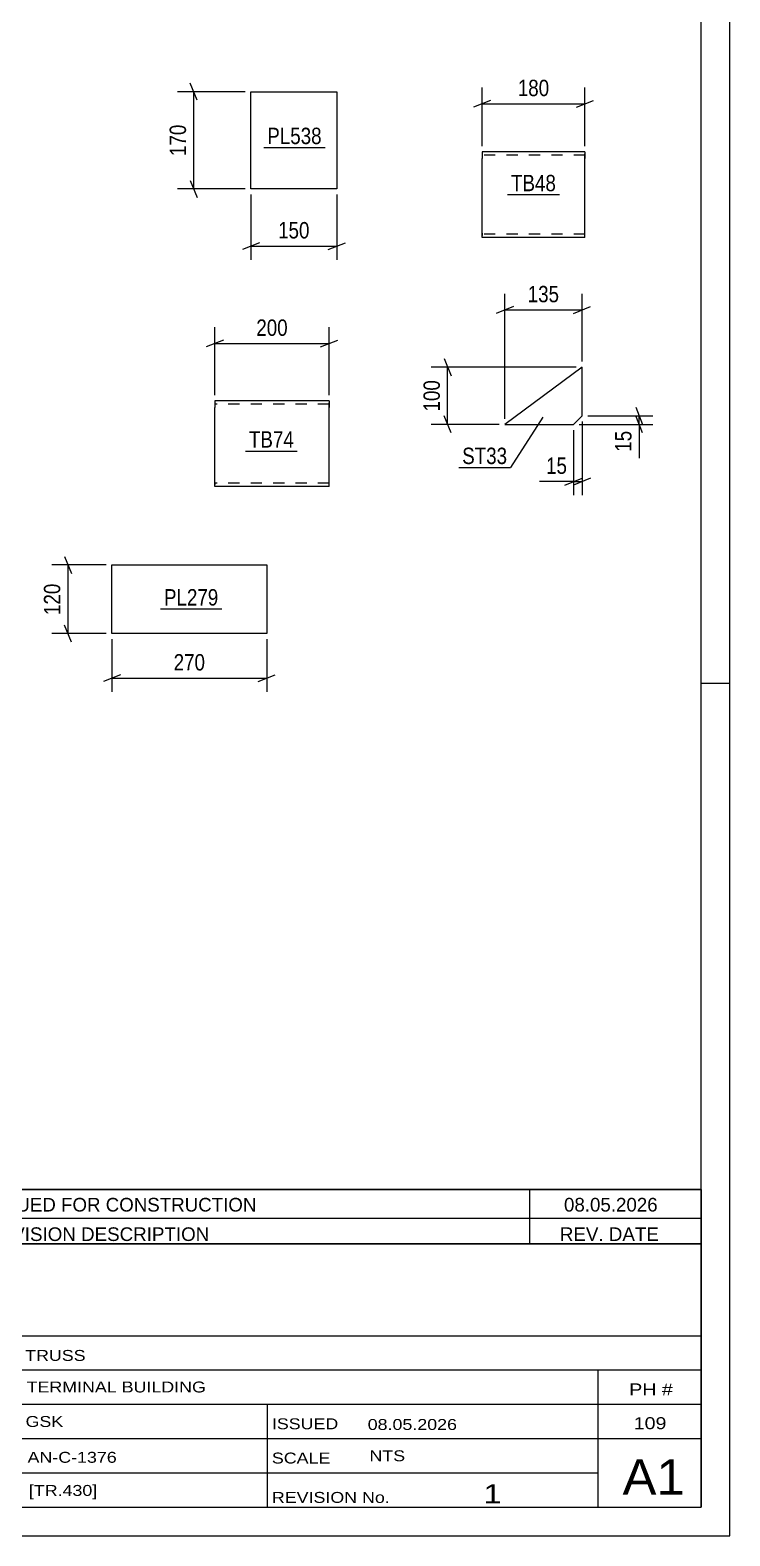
# Model space of a CAD drawing. Header units: millimetres. Extents: x 0 to 841, y 0 to 594.
# Drawn here: x 718.7 to 841, y 0 to 263.2 of the extents above; entities that cross this region are included whole.
import ezdxf

# ---------------------------------------------------------------- set-up
doc = ezdxf.new("R2010")
doc.units = ezdxf.units.MM
doc.linetypes.add('DXK_LINE_DOT2', pattern=[3.9198, 1.9599, -1.9599])
doc.styles.add('Arial Narrow', font='ARIALN.TTF', dxfattribs={"height": 0.2})

# ---------------------------------------------------------------- blocks, each defined once
blk = doc.blocks.new('Unknown-317311729-1113')
at = {"color": 5, "linetype": 'Continuous'}
for p, q in [((841, 0), (841, 594)), ((836, 5), (836, 589)), ((841, 149), (836, 149)), ((5, 5), (836, 5)), ((0, 0), (841, 0))]:
    blk.add_line(p, q, dxfattribs=at)
blk = doc.blocks.new('Part-317311729-6550 - 6546')
at = {"color": 2, "linetype": 'Continuous'}
for p, q in [((757.28, 235.46), (757.28, 252.46)), ((757.28, 252.46), (772.28, 252.46)), ((772.28, 252.46), (772.28, 235.46)), ((772.28, 235.46), (757.28, 235.46))]:
    blk.add_line(p, q, dxfattribs=at)
blk = doc.blocks.new('Part-317311729-6581 - 6577')
at = {"color": 2, "linetype": 'Continuous'}
for p, q in [((797.67, 241.96), (797.67, 240.76)), ((815.67, 241.96), (797.67, 241.96)), ((797.67, 227.7), (797.67, 240.76)), ((815.67, 241.96), (815.67, 241.87)), ((815.67, 241.87), (815.67, 240.76)), ((815.67, 226.96), (815.67, 240.76)), ((797.67, 227.05), (797.67, 227.7)), ((797.67, 226.96), (797.67, 227.05)), ((815.67, 226.96), (797.67, 226.96))]:
    blk.add_line(p, q, dxfattribs=at)
at = {"color": 7, "linetype": 'DXK_LINE_DOT2'}
for p, q in [((815.67, 241.36), (797.67, 241.36)), ((815.67, 241.96), (815.67, 241.96)), ((815.67, 240.76), (815.67, 241.61)), ((797.67, 227.7), (797.67, 227.31)), ((797.67, 227.56), (797.67, 227.61)), ((815.67, 227.56), (797.67, 227.56)), ((797.67, 226.96), (797.67, 226.96)), ((815.67, 227.56), (815.67, 227.61))]:
    blk.add_line(p, q, dxfattribs=at)
blk = doc.blocks.new('Part-317311729-6660 - 6654')
at = {"color": 2, "linetype": 'Continuous'}
for p, q in [((815.15, 204.3), (801.65, 194.3)), ((815.15, 195.8), (815.15, 204.3)), ((815.15, 195.8), (813.65, 194.3)), ((801.65, 194.3), (813.65, 194.3))]:
    blk.add_line(p, q, dxfattribs=at)
blk = doc.blocks.new('Part-317311729-6718 - 6714')
at = {"color": 2, "linetype": 'Continuous'}
for p, q in [((750.96, 198.43), (750.96, 197.23)), ((770.96, 198.43), (750.96, 198.43)), ((770.96, 198.43), (770.96, 198.34)), ((770.96, 198.34), (770.96, 197.23)), ((750.96, 184.17), (750.96, 197.23)), ((770.96, 183.43), (770.96, 197.23)), ((750.96, 183.52), (750.96, 184.17)), ((750.96, 183.43), (750.96, 183.52)), ((770.96, 183.43), (750.96, 183.43))]:
    blk.add_line(p, q, dxfattribs=at)
at = {"color": 7, "linetype": 'DXK_LINE_DOT2'}
for p, q in [((770.96, 197.83), (750.96, 197.83)), ((770.96, 197.23), (770.96, 198.08)), ((750.96, 184.17), (750.96, 183.78)), ((750.96, 184.03), (750.96, 184.07)), ((770.96, 184.03), (750.96, 184.03)), ((750.96, 183.43), (750.96, 183.43)), ((770.96, 184.03), (770.96, 184.07))]:
    blk.add_line(p, q, dxfattribs=at)
blk = doc.blocks.new('Part-317311729-7170 - 7166')
at = {"color": 2, "linetype": 'Continuous'}
for p, q in [((732.99, 157.73), (732.99, 169.73)), ((732.99, 169.73), (760.04, 169.73)), ((760.04, 169.73), (760.04, 157.73)), ((760.04, 157.73), (732.99, 157.73))]:
    blk.add_line(p, q, dxfattribs=at)
blk = doc.blocks.new('StraightDimension-317311729-6552 - 6546')
at = {"color": 7, "linetype": 'Continuous'}
for p, q in [((747.88, 250.96), (746.68, 253.96)), ((756.28, 252.46), (744.43, 252.46)), ((747.28, 235.46), (747.28, 252.46)), ((746.68, 236.96), (747.88, 233.96)), ((756.28, 235.46), (744.43, 235.46))]:
    blk.add_line(p, q, dxfattribs=at)
at = {"color": 0}
blk.add_wipeout([(746.53, 247.3), (742.33, 247.3), (742.33, 240.62), (746.53, 240.62)], dxfattribs=at)
at = {"color": 3, "style": 'Arial Narrow'}
blk.add_text('170', height=2.863, rotation=90.0002, dxfattribs=at).set_placement((745.93, 241.22))
blk = doc.blocks.new('StraightDimension-317311729-6563 - 6546')
at = {"color": 7, "linetype": 'Continuous'}
for p, q in [((757.28, 234.46), (757.28, 223.06)), ((772.28, 234.46), (772.28, 223.06)), ((758.78, 226.06), (755.78, 224.86)), ((757.28, 225.46), (772.28, 225.46)), ((770.78, 224.86), (773.78, 226.06))]:
    blk.add_line(p, q, dxfattribs=at)
at = {"color": 0}
blk.add_wipeout([(768.12, 226.21), (768.12, 230.41), (761.43, 230.41), (761.43, 226.21)], dxfattribs=at)
at = {"color": 3, "style": 'Arial Narrow'}
blk.add_text('150', height=2.863, dxfattribs=at).set_placement((762.03, 226.81))
blk = doc.blocks.new('StraightDimension-317311729-6584 - 6577')
at = {"color": 7, "linetype": 'Continuous'}
for p, q in [((797.67, 242.96), (797.67, 253.18)), ((815.67, 242.96), (815.67, 253.18)), ((799.17, 250.93), (796.17, 249.73)), ((797.67, 250.33), (815.67, 250.33)), ((814.17, 249.73), (817.17, 250.93))]:
    blk.add_line(p, q, dxfattribs=at)
at = {"color": 0}
blk.add_wipeout([(810.01, 251.08), (810.01, 255.28), (803.33, 255.28), (803.33, 251.08)], dxfattribs=at)
at = {"color": 3, "style": 'Arial Narrow'}
blk.add_text('180', height=2.863, dxfattribs=at).set_placement((803.93, 251.68))
blk = doc.blocks.new('StraightDimension-317311729-6699 - 6654')
at = {"color": 7, "linetype": 'Continuous'}
for p, q in [((801.65, 195.3), (801.65, 217.15)), ((815.15, 205.3), (815.15, 217.15)), ((803.15, 214.9), (800.15, 213.7)), ((801.65, 214.3), (815.15, 214.3)), ((813.65, 213.7), (816.65, 214.9))]:
    blk.add_line(p, q, dxfattribs=at)
at = {"color": 0}
blk.add_wipeout([(811.74, 215.05), (811.74, 219.25), (805.06, 219.25), (805.06, 215.05)], dxfattribs=at)
at = {"color": 3, "style": 'Arial Narrow'}
blk.add_text('135', height=2.863, dxfattribs=at).set_placement((805.66, 215.65))
blk = doc.blocks.new('StraightDimension-317311729-6662 - 6654')
at = {"color": 7, "linetype": 'Continuous'}
for p, q in [((816.15, 195.8), (827.55, 195.8)), ((824.55, 197.3), (825.75, 194.3)), ((825.75, 192.8), (824.55, 195.8)), ((825.15, 194.3), (825.15, 195.8)), ((814.65, 194.3), (827.55, 194.3))]:
    blk.add_line(p, q, dxfattribs=at)
at = {"color": 0}
blk.add_wipeout([(824.4, 193.78), (820.2, 193.78), (820.2, 188.92), (824.4, 188.92)], dxfattribs=at)
at = {"color": 7, "linetype": 'Continuous'}
blk.add_line((825.15, 194.3), (825.15, 188.4), dxfattribs=at)
blk.add_line((825.15, 194.3), (825.15, 188.4), dxfattribs=at)
at = {"color": 3, "style": 'Arial Narrow'}
blk.add_text('15', height=2.863, rotation=90.0002, dxfattribs=at).set_placement((823.8, 189.52))
blk = doc.blocks.new('StraightDimension-317311729-6673 - 6654')
at = {"color": 7, "linetype": 'Continuous'}
for p, q in [((791.05, 205.8), (792.25, 202.8)), ((814.15, 204.3), (788.8, 204.3)), ((791.65, 194.3), (791.65, 204.3)), ((792.25, 192.8), (791.05, 195.8)), ((800.65, 194.3), (788.8, 194.3))]:
    blk.add_line(p, q, dxfattribs=at)
at = {"color": 0}
blk.add_wipeout([(790.9, 202.65), (786.7, 202.65), (786.7, 195.96), (790.9, 195.96)], dxfattribs=at)
at = {"color": 3, "style": 'Arial Narrow'}
blk.add_text('100', height=2.863, rotation=90.0002, dxfattribs=at).set_placement((790.3, 196.56))
blk = doc.blocks.new('StraightDimension-317311729-6685 - 6654')
at = {"color": 7, "linetype": 'Continuous'}
for p, q in [((815.15, 194.8), (815.15, 181.9)), ((813.65, 193.3), (813.65, 181.9)), ((812.15, 183.7), (815.15, 184.9)), ((816.65, 184.9), (813.65, 183.7)), ((813.65, 184.3), (815.15, 184.3))]:
    blk.add_line(p, q, dxfattribs=at)
at = {"color": 0}
blk.add_wipeout([(813.13, 185.05), (813.13, 189.25), (808.27, 189.25), (808.27, 185.05)], dxfattribs=at)
at = {"color": 7, "linetype": 'Continuous'}
blk.add_line((813.65, 184.3), (807.74, 184.3), dxfattribs=at)
blk.add_line((813.65, 184.3), (807.74, 184.3), dxfattribs=at)
at = {"color": 3, "style": 'Arial Narrow'}
blk.add_text('15', height=2.863, dxfattribs=at).set_placement((808.87, 185.65))
blk = doc.blocks.new('StraightDimension-317311729-6721 - 6714')
at = {"color": 7, "linetype": 'Continuous'}
for p, q in [((750.96, 199.43), (750.96, 211.28)), ((770.96, 199.43), (770.96, 211.28)), ((752.46, 209.03), (749.46, 207.83)), ((750.96, 208.43), (770.96, 208.43)), ((769.46, 207.83), (772.46, 209.03))]:
    blk.add_line(p, q, dxfattribs=at)
at = {"color": 0}
blk.add_wipeout([(764.31, 209.18), (764.31, 213.38), (757.62, 213.38), (757.62, 209.18)], dxfattribs=at)
at = {"color": 3, "style": 'Arial Narrow'}
blk.add_text('200', height=2.863, dxfattribs=at).set_placement((758.22, 209.78))
blk = doc.blocks.new('StraightDimension-317311729-7172 - 7166')
at = {"color": 7, "linetype": 'Continuous'}
for p, q in [((732.99, 156.73), (732.99, 147.53)), ((760.04, 156.73), (760.04, 147.53)), ((734.49, 150.53), (731.49, 149.33)), ((758.54, 149.33), (761.54, 150.53)), ((732.99, 149.93), (760.04, 149.93))]:
    blk.add_line(p, q, dxfattribs=at)
at = {"color": 0}
blk.add_wipeout([(749.85, 150.68), (749.85, 154.88), (743.17, 154.88), (743.17, 150.68)], dxfattribs=at)
at = {"color": 3, "style": 'Arial Narrow'}
blk.add_text('270', height=2.863, dxfattribs=at).set_placement((743.77, 151.28))
blk = doc.blocks.new('StraightDimension-317311729-7183 - 7166')
at = {"color": 7, "linetype": 'Continuous'}
for p, q in [((724.7, 171.23), (725.9, 168.23)), ((731.99, 169.73), (722.45, 169.73)), ((725.3, 157.73), (725.3, 169.73)), ((725.9, 156.23), (724.7, 159.23)), ((731.99, 157.73), (722.45, 157.73))]:
    blk.add_line(p, q, dxfattribs=at)
at = {"color": 0}
blk.add_wipeout([(724.55, 167.07), (720.35, 167.07), (720.35, 160.38), (724.55, 160.38)], dxfattribs=at)
at = {"color": 3, "style": 'Arial Narrow'}
blk.add_text('120', height=2.863, rotation=90.0002, dxfattribs=at).set_placement((723.95, 160.98))
blk = doc.blocks.new('Unknown-317311729-11456')
at = {"color": 7, "linetype": 'Continuous'}
for p, q in [((676, 51.05), (676, 5)), ((676, 51.05), (836, 51.05)), ((836, 51), (836, 5)), ((676, 35), (836, 35)), ((716.14, 35), (716.14, 5)), ((676, 29), (836, 29)), ((818, 5.05), (818, 29.05)), ((676, 23), (836, 23)), ((760.14, 23), (760.14, 5)), ((676, 17), (836, 17)), ((676, 11), (818, 11)), ((676, 5), (836, 5))]:
    blk.add_line(p, q, dxfattribs=at)
at = {"color": 7, "style": 'Arial Narrow'}
for s, height, width, p in [('DRAWING TITLE', 1.9089, 1.425378, (680.88, 30.61)), ('TRUSS', 1.909, 1.425378, (717.81, 30.59)), ('CONTRACT', 1.909, 1.425378, (680.88, 24.71)), ('TERMINAL BUILDING', 1.9089, 1.425378, (718.06, 25.07)), ('MODELLED BY', 1.9089, 1.425378, (680.88, 18.98)), ('GSK', 1.909, 1.425378, (717.88, 19.04)), ('ISSUED', 1.909, 1.425378, (760.94, 18.64)), ('08.05.2026', 1.909, 1.425378, (777.69, 18.52)), ('CONTRACT NO', 1.9089, 1.425378, (680.88, 12.66)), ('AN-C-1376', 1.909, 1.425378, (718.23, 12.78)), ('SCALE', 1.909, 1.425378, (760.94, 12.65)), ('A1', 6.204, 1.25, (822.24, 7.2)), ('DRAWING No', 1.909, 1.425378, (680.56, 7)), ('[TR.430]', 1.909, 1.425378, (718.46, 6.99)), ('1', 3.34, 1.5, (797.91, 5.68)), ('REVISION No.', 1.9089, 1.425378, (760.94, 5.77))]:
    blk.add_text(s, height=height, dxfattribs=dict(at, width=width)).set_placement(p)
at = {"color": 7, "linetype": 'Continuous', "style": 'Arial Narrow'}
for s, height, width, p in [('PH #', 2.1, 1.42538, (823.4, 24.55)), ('109', 2.1, 1.42538, (824.19, 18.65)), ('NTS', 1.909, 1.425378, (778, 13.05))]:
    blk.add_text(s, height=height, dxfattribs=dict(at, width=width)).set_placement(p)
blk = doc.blocks.new('Unknown-317311729-11459')
at = {"color": 7, "linetype": 'Continuous'}
for p, q in [((676, 60.55), (836, 60.55)), ((836, 60.55), (676, 60.55)), ((676, 60.55), (676, 55.55)), ((685, 60.55), (685, 55.55)), ((709, 60.55), (709, 55.55)), ((806, 60.55), (806, 55.55)), ((836, 60.55), (836, 55.55)), ((676, 55.55), (836, 55.55)), ((676, 55.55), (676, 51.05)), ((676, 55.55), (836, 55.55)), ((685, 55.55), (685, 51.05)), ((709, 55.55), (709, 51.05)), ((806, 55.55), (806, 51.05)), ((836, 55.55), (836, 51.05)), ((836, 51.05), (676, 51.05))]:
    blk.add_line(p, q, dxfattribs=at)
at = {"color": 7, "linetype": 'Continuous', "style": 'Arial Narrow'}
for s, height, width, p in [('1', 2.39, 1.196471, (679.16, 56.7)), ('0', 2.39, 1.196471, (694, 56.7)), ('ISSUED FOR CONSTRUCTION', 2.3861, 1.196471, (711, 56.7)), ('08.05.2026', 2.386, 1.196471, (812, 56.7)), ('No', 2.386, 1.2, (677.54, 51.55)), ('REV MARK', 2.386, 1.2, (686, 51.55)), ('REVISION DESCRIPTION', 2.3861, 1.2, (711, 51.55)), ('REV. DATE', 2.386, 1.2, (811.28, 51.55))]:
    blk.add_text(s, height=height, dxfattribs=dict(at, width=width)).set_placement(p)
blk = doc.blocks.new('Mark-317311729-6548 - 6546')
at = {"color": 0}
blk.add_wipeout([(769.64, 243.3), (769.64, 246.3), (760.14, 246.3), (760.14, 243.3)], dxfattribs=at)
blk.add_wipeout([(769.64, 243.3), (769.64, 246.3), (760.14, 246.3), (760.14, 243.3)], dxfattribs=at)
at = {"color": 30, "linetype": 'Continuous'}
blk.add_line((759.54, 242.7), (770.24, 242.7), dxfattribs=at)
at = {"color": 3, "style": 'Arial Narrow'}
blk.add_text('PL538', height=2.863, dxfattribs=at).set_placement((760.14, 243.3))
blk = doc.blocks.new('Mark-317311729-6579 - 6577')
at = {"color": 0}
blk.add_wipeout([(810.6, 235.06), (810.6, 238.06), (802.74, 238.06), (802.74, 235.06)], dxfattribs=at)
blk.add_wipeout([(810.6, 235.06), (810.6, 238.06), (802.74, 238.06), (802.74, 235.06)], dxfattribs=at)
at = {"color": 30, "linetype": 'Continuous'}
blk.add_line((802.14, 234.46), (811.2, 234.46), dxfattribs=at)
at = {"color": 3, "style": 'Arial Narrow'}
blk.add_text('TB48', height=2.863, dxfattribs=at).set_placement((802.74, 235.06))
blk = doc.blocks.new('Mark-317311729-6656 - 6654')
at = {"color": 0}
blk.add_wipeout([(802.06, 187.37), (802.06, 190.37), (794.21, 190.37), (794.21, 187.37)], dxfattribs=at)
blk.add_wipeout([(802.06, 187.37), (802.06, 190.37), (794.21, 190.37), (794.21, 187.37)], dxfattribs=at)
at = {"color": 30, "linetype": 'Continuous'}
for p in [(808.28, 195.55), (793.61, 186.77)]:
    blk.add_line(p, (802.66, 186.77), dxfattribs=at)
at = {"color": 3, "style": 'Arial Narrow'}
blk.add_text('ST33', height=2.863, dxfattribs=at).set_placement((794.21, 187.37))
blk = doc.blocks.new('Mark-317311729-6716 - 6714')
at = {"color": 0}
blk.add_wipeout([(764.78, 190.24), (764.78, 193.24), (756.93, 193.24), (756.93, 190.24)], dxfattribs=at)
blk.add_wipeout([(764.78, 190.24), (764.78, 193.24), (756.93, 193.24), (756.93, 190.24)], dxfattribs=at)
at = {"color": 30, "linetype": 'Continuous'}
blk.add_line((756.33, 189.64), (765.38, 189.64), dxfattribs=at)
at = {"color": 3, "style": 'Arial Narrow'}
blk.add_text('TB74', height=2.863, dxfattribs=at).set_placement((756.93, 190.24))
blk = doc.blocks.new('Mark-317311729-7168 - 7166')
at = {"color": 0}
blk.add_wipeout([(751.59, 162.64), (751.59, 165.64), (742.08, 165.64), (742.08, 162.64)], dxfattribs=at)
blk.add_wipeout([(751.59, 162.64), (751.59, 165.64), (742.08, 165.64), (742.08, 162.64)], dxfattribs=at)
at = {"color": 30, "linetype": 'Continuous'}
blk.add_line((741.48, 162.04), (752.19, 162.04), dxfattribs=at)
at = {"color": 3, "style": 'Arial Narrow'}
blk.add_text('PL279', height=2.863, dxfattribs=at).set_placement((742.08, 162.64))

msp = doc.modelspace()

# ---------------------------------------------------------------- block references
for name in ['Unknown-317311729-1113', 'Part-317311729-6550 - 6546', 'Part-317311729-6581 - 6577', 'Part-317311729-6660 - 6654', 'Part-317311729-6718 - 6714', 'Part-317311729-7170 - 7166', 'Unknown-317311729-11459', 'Unknown-317311729-11456']:
    msp.add_blockref(name, (0, 0))

# ---------------------------------------------------------------- next in the draw order: block references
for name in ['StraightDimension-317311729-6552 - 6546', 'StraightDimension-317311729-6584 - 6577', 'Mark-317311729-6548 - 6546', 'Mark-317311729-6579 - 6577', 'StraightDimension-317311729-6699 - 6654', 'StraightDimension-317311729-6721 - 6714', 'Mark-317311729-6716 - 6714', 'Mark-317311729-7168 - 7166', 'StraightDimension-317311729-7172 - 7166']:
    msp.add_blockref(name, (0, 0))

# ---------------------------------------------------------------- next in the draw order: block references
for name in ['StraightDimension-317311729-6563 - 6546', 'StraightDimension-317311729-6662 - 6654', 'StraightDimension-317311729-7183 - 7166']:
    msp.add_blockref(name, (0, 0))

# ---------------------------------------------------------------- next in the draw order: block references
msp.add_blockref('StraightDimension-317311729-6673 - 6654', (0, 0))

# ---------------------------------------------------------------- next in the draw order: block references
msp.add_blockref('StraightDimension-317311729-6685 - 6654', (0, 0))

# ---------------------------------------------------------------- next in the draw order: block references
msp.add_blockref('Mark-317311729-6656 - 6654', (0, 0))

doc.saveas('drawing.dxf')
